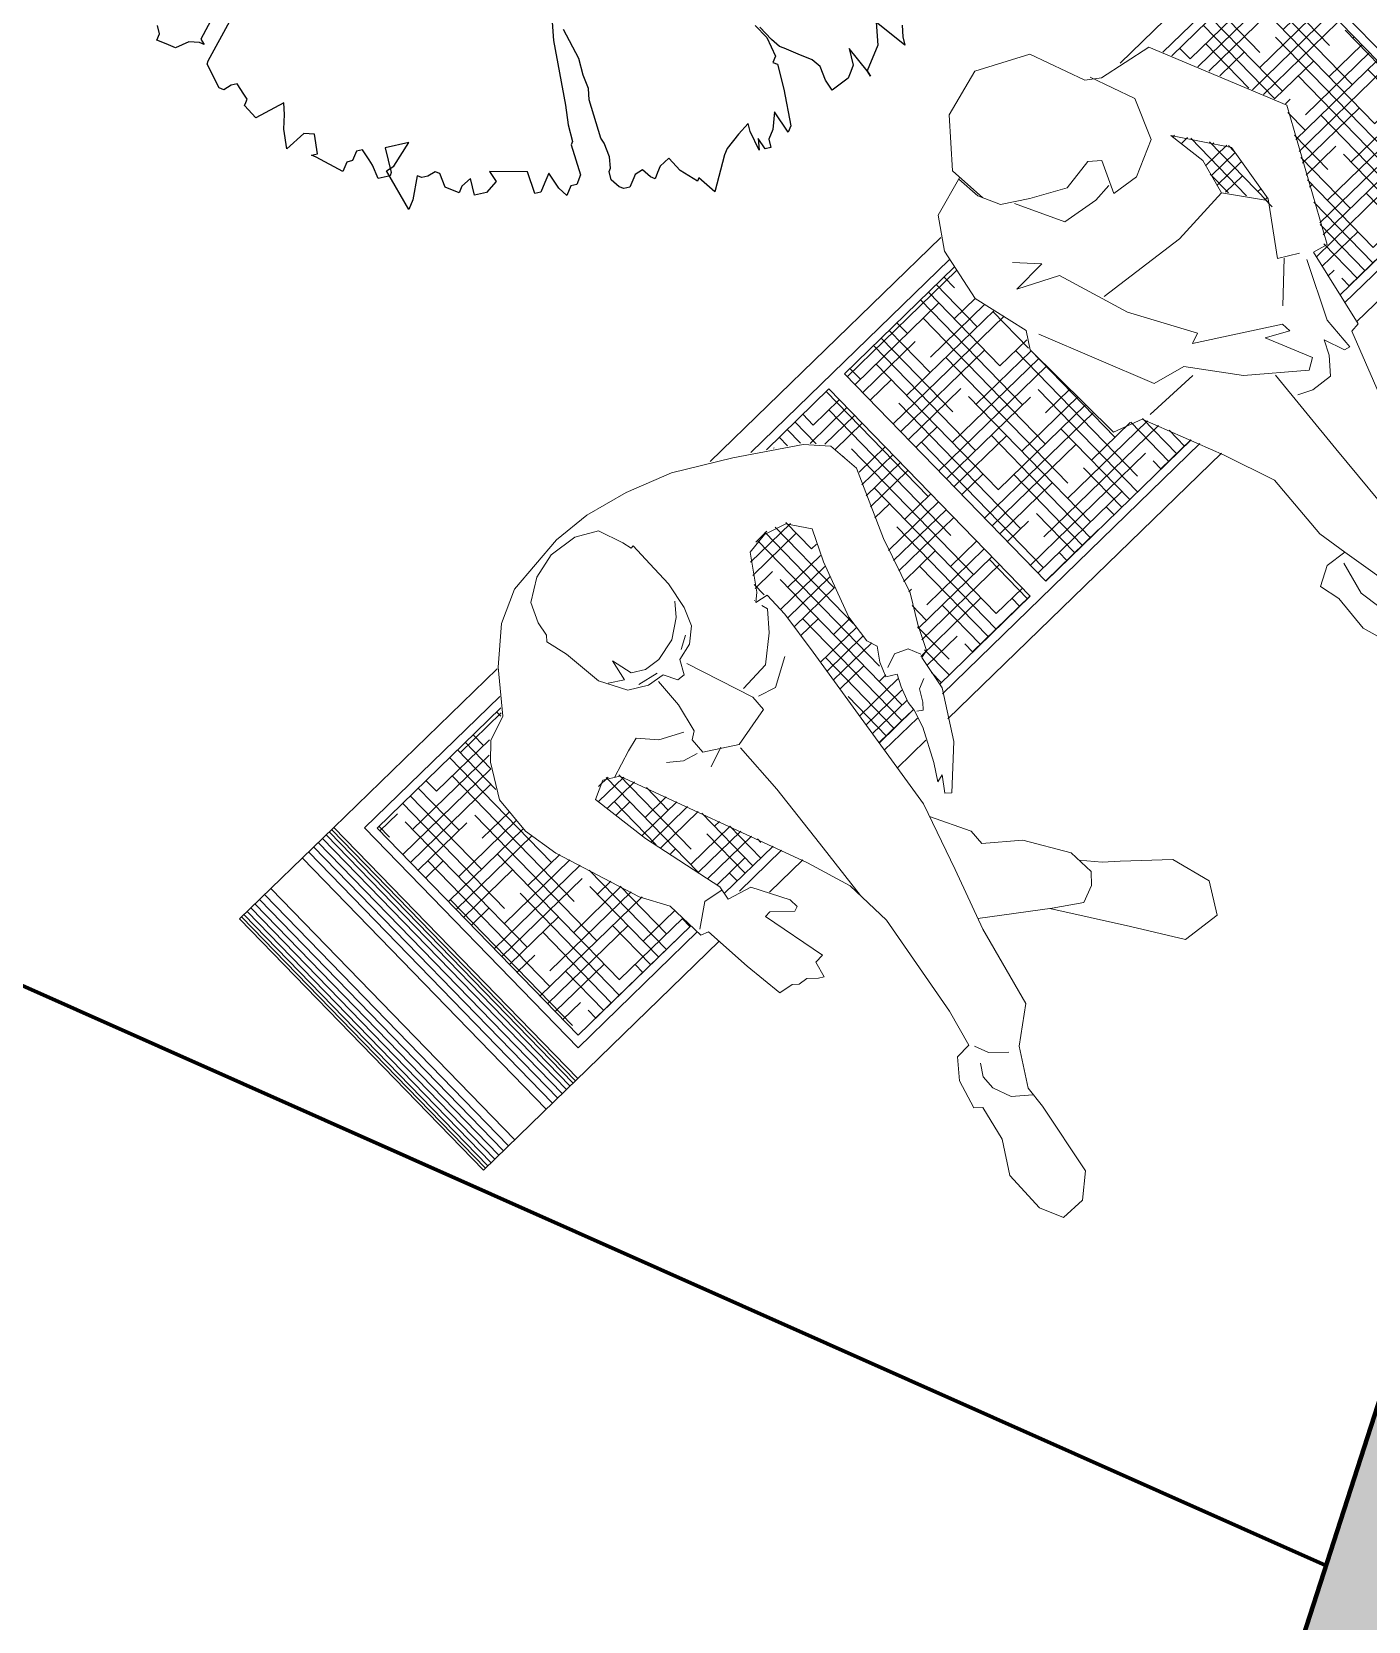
# Model space of a CAD drawing. Header units: millimetres. Extents: x 111 to 1506, y 14 to 566.
# Drawn here: x 239.437 to 241.737, y 165.472 to 168.206 of the extents above; entities that cross this region are included whole.
import ezdxf

# ---------------------------------------------------------------- set-up
doc = ezdxf.new("R2010")
doc.units = ezdxf.units.MM
doc.layers.add('fer', color=8, linetype='Continuous')
for name, color, linetype, lineweight in [('G', 254, 'Continuous', 5), ('mobiliario', 45, 'Continuous', 13), ('trazado', 253, 'Continuous', 5)]:
    doc.layers.add(name, color=color, linetype=linetype, lineweight=lineweight)
pattern_1 = [(360, (2.309277, 33.903915), (0.05, 0.0125), [0.2, -0.1]), (90, (2.309277, 33.903915), (-0.0125, -0.05), [0.2, -0.1])]

# ---------------------------------------------------------------- blocks, each defined once
blk = doc.blocks.new('persona 1')
at = {"layer": 'mobiliario', "color": 32, "lineweight": 9}
for p, q in [((768301.8256, 8993267.2761), (768301.9237, 8993267.285)), ((768301.9237, 8993267.285), (768301.983, 8993267.28)), ((768301.983, 8993267.28), (768302.0501, 8993267.263)), ((768301.7749, 8993267.2519), (768301.8256, 8993267.2761)), ((768301.8293, 8993267.2442), (768301.8629, 8993267.2653)), ((768301.8629, 8993267.2653), (768301.902, 8993267.2743)), ((768301.902, 8993267.2743), (768301.9465, 8993267.2687)), ((768301.9465, 8993267.2687), (768301.9793, 8993267.2503)), ((768302.0501, 8993267.263), (768302.1202, 8993267.2363)), ((768301.7249, 8993267.208), (768301.7749, 8993267.2519)), ((768301.8158, 8993267.2141), (768301.8293, 8993267.2442)), ((768301.9793, 8993267.2503), (768301.9931, 8993267.2114)), ((768302.1202, 8993267.2363), (768302.2033, 8993267.1879)), ((768301.6781, 8993267.1494), (768301.7249, 8993267.208)), ((768301.8117, 8993267.1918), (768301.8158, 8993267.2141)), ((768301.9931, 8993267.2114), (768301.9962, 8993267.1968)), ((768301.8047, 8993267.1841), (768301.8117, 8993267.1918)), ((768301.8134, 8993267.1499), (768301.8047, 8993267.1841)), ((768301.9962, 8993267.1968), (768302.0011, 8993267.197)), ((768302.0011, 8993267.197), (768302.0001, 8993267.16)), ((768302.2033, 8993267.1879), (768302.2944, 8993267.1275)), ((768302.0001, 8993267.16), (768301.9994, 8993267.118)), ((768301.6155, 8993267.1124), (768301.6392, 8993267.1355)), ((768301.6392, 8993267.1355), (768301.6781, 8993267.1494)), ((768301.8202, 8993267.0866), (768301.8134, 8993267.1499)), ((768301.5856, 8993267.0619), (768301.6155, 8993267.1124)), ((768301.9994, 8993267.118), (768301.9912, 8993267.0758)), ((768302.2944, 8993267.1275), (768302.3227, 8993267.0966)), ((768301.8423, 8993267.0452), (768301.8202, 8993267.0866)), ((768301.8498, 8993267.0601), (768301.8567, 8993267.0937)), ((768301.8567, 8993267.0937), (768301.8643, 8993267.0607)), ((768301.9719, 8993267.0734), (768301.9877, 8993267.0927)), ((768302.3227, 8993267.0966), (768302.3273, 8993267.045)), ((768301.5807, 8993267.0001), (768301.5856, 8993267.0619)), ((768301.8284, 8993267.0738), (768301.8498, 8993267.0601)), ((768301.9436, 8993267.0535), (768301.9719, 8993267.0734)), ((768301.9912, 8993267.0758), (768301.98, 8993267.0483)), ((768302.1221, 8993267.0663), (768302.0872, 8993267.0156)), ((768302.1564, 8993267.0702), (768302.1221, 8993267.0663)), ((768302.1913, 8993267.0593), (768302.1564, 8993267.0702)), ((768301.87, 8993267.029), (768301.8423, 8993267.0452)), ((768301.8603, 8993267.04), (768301.8922, 8993267.0329)), ((768301.8643, 8993267.0607), (768301.8835, 8993267.049)), ((768301.8835, 8993267.049), (768301.9085, 8993267.0459)), ((768301.9085, 8993267.0459), (768301.9436, 8993267.0535)), ((768301.9438, 8993267.0333), (768301.9633, 8993267.0441)), ((768301.98, 8993267.0483), (768301.9586, 8993267.0301)), ((768302.2148, 8993267.0257), (768302.1913, 8993267.0593)), ((768302.3273, 8993267.045), (768302.2823, 8993266.9397)), ((768301.8971, 8993267.0249), (768301.87, 8993267.029)), ((768301.8851, 8993267.0222), (768301.882, 8993266.9753)), ((768301.908, 8993267.0035), (768301.8971, 8993267.0249)), ((768301.9318, 8993267.0237), (768301.9199, 8993267.0024)), ((768301.9586, 8993267.0301), (768301.9318, 8993267.0237)), ((768302.0872, 8993267.0156), (768302.0753, 8993267.0053)), ((768302.1921, 8993266.978), (768302.2148, 8993267.0257)), ((768301.5904, 8993266.9438), (768301.5807, 8993267.0001)), ((768301.9199, 8993267.0024), (768301.908, 8993267.0035)), ((768301.9711, 8993266.905), (768301.9347, 8993267.0119)), ((768302.0753, 8993267.0053), (768302.0952, 8993267.0012)), ((768302.081, 8993266.9858), (768302.0782, 8993266.9956)), ((768302.0952, 8993267.0012), (768302.0943, 8993266.9617)), ((768301.7196, 8993266.9737), (768301.6906, 8993266.9602)), ((768301.7423, 8993266.9598), (768301.7196, 8993266.9737)), ((768301.7351, 8993266.9642), (768301.7785, 8993266.9785)), ((768301.7785, 8993266.9785), (768301.8004, 8993266.9843)), ((768301.8004, 8993266.9843), (768301.8237, 8993266.9582)), ((768301.882, 8993266.9753), (768301.8715, 8993266.9305)), ((768302.0575, 8993266.9578), (768302.081, 8993266.9858)), ((768302.1612, 8993266.8905), (768302.1921, 8993266.978)), ((768301.6352, 8993266.8076), (768301.5904, 8993266.9438)), ((768301.6906, 8993266.9602), (768301.7043, 8993266.8646)), ((768301.8551, 8993266.6662), (768301.7423, 8993266.9598)), ((768301.8237, 8993266.9582), (768301.8589, 8993266.9399)), ((768302.0194, 8993266.9267), (768302.0575, 8993266.9578)), ((768302.0943, 8993266.9617), (768302.0849, 8993266.8899)), ((768301.8281, 8993266.9091), (768301.8077, 8993266.9255)), ((768301.8596, 8993266.9227), (768301.8581, 8993266.898)), ((768301.8715, 8993266.9305), (768301.8596, 8993266.9227)), ((768301.9703, 8993266.9247), (768302.0194, 8993266.9267)), ((768302.2823, 8993266.9397), (768302.2538, 8993266.8523)), ((768301.8505, 8993266.9026), (768301.8281, 8993266.9091)), ((768301.8581, 8993266.898), (768301.9061, 8993266.8679)), ((768301.9696, 8993266.8803), (768301.9711, 8993266.905)), ((768301.9786, 8993266.9004), (768302.0061, 8993266.8916)), ((768302.0061, 8993266.8916), (768302.0494, 8993266.9155)), ((768301.8833, 8993266.8842), (768301.8517, 8993266.8731)), ((768301.9061, 8993266.8679), (768301.9696, 8993266.8803)), ((768302.0849, 8993266.8899), (768302.0446, 8993266.6074)), ((768302.1556, 8993266.8459), (768302.1612, 8993266.8905)), ((768301.7043, 8993266.8646), (768301.7343, 8993266.7328)), ((768301.8998, 8993266.7789), (768301.9038, 8993266.8628)), ((768302.1612, 8993266.8289), (768302.1556, 8993266.8459)), ((768302.2538, 8993266.8523), (768302.2285, 8993266.8094)), ((768302.1473, 8993266.8086), (768302.1612, 8993266.8289)), ((768301.6592, 8993266.7643), (768301.6352, 8993266.8076)), ((768302.1383, 8993266.7861), (768302.1473, 8993266.8086)), ((768302.1722, 8993266.8022), (768302.1503, 8993266.794)), ((768302.1922, 8993266.7932), (768302.1722, 8993266.8022)), ((768302.2285, 8993266.8094), (768302.2103, 8993266.7717)), ((768301.8893, 8993266.675), (768301.8998, 8993266.7789)), ((768302.1535, 8993266.7768), (768302.1383, 8993266.7861)), ((768302.1444, 8993266.7592), (768302.1535, 8993266.7768)), ((768302.2004, 8993266.7738), (768302.1922, 8993266.7932)), ((768302.2103, 8993266.7717), (768302.1981, 8993266.7688)), ((768301.6617, 8993266.7003), (768301.6592, 8993266.7643)), ((768302.1355, 8993266.7342), (768302.1444, 8993266.7592)), ((768302.1981, 8993266.7688), (768302.188, 8993266.7142)), ((768301.7023, 8993266.7328), (768301.6676, 8993266.7079)), ((768301.7333, 8993266.7272), (768301.7023, 8993266.7328)), ((768301.7343, 8993266.7328), (768301.7303, 8993266.7105)), ((768302.1337, 8993266.7194), (768302.1355, 8993266.7342)), ((768302.1518, 8993266.7192), (768302.1623, 8993266.7371)), ((768302.1623, 8993266.7371), (768302.1782, 8993266.744)), ((768301.6742, 8993266.6959), (768301.6617, 8993266.7003)), ((768301.7303, 8993266.7105), (768301.7676, 8993266.6996)), ((768301.7676, 8993266.6996), (768301.797, 8993266.6442)), ((768302.1249, 8993266.6919), (768302.1337, 8993266.7194)), ((768302.1357, 8993266.716), (768302.1434, 8993266.7101)), ((768302.1434, 8993266.7101), (768302.1518, 8993266.7192)), ((768302.188, 8993266.7142), (768302.1441, 8993266.6434)), ((768301.6799, 8993266.6172), (768301.6742, 8993266.6959)), ((768301.8786, 8993266.574), (768301.8893, 8993266.675)), ((768302.0999, 8993266.6416), (768302.1249, 8993266.6919)), ((768301.7621, 8993266.6526), (768301.7523, 8993266.6522)), ((768301.7523, 8993266.6522), (768301.7737, 8993266.5496)), ((768301.7903, 8993266.6266), (768301.7621, 8993266.6526)), ((768301.8777, 8993266.5957), (768301.8551, 8993266.6662)), ((768301.7975, 8993266.6294), (768301.7903, 8993266.6266)), ((768301.797, 8993266.6442), (768301.7975, 8993266.6294)), ((768302.0837, 8993266.6163), (768302.0999, 8993266.6416)), ((768302.1441, 8993266.6434), (768302.0872, 8993266.5894)), ((768301.6874, 8993266.5535), (768301.6799, 8993266.6172)), ((768302.0446, 8993266.6074), (768302.0095, 8993266.5024)), ((768302.0795, 8993266.5964), (768302.0958, 8993266.6193)), ((768302.0958, 8993266.6193), (768302.0837, 8993266.6163)), ((768301.8808, 8993266.5194), (768301.8777, 8993266.5957)), ((768302.0676, 8993266.527), (768302.0379, 8993266.5872)), ((768302.0872, 8993266.5894), (768302.0795, 8993266.5964)), ((768301.7097, 8993266.5495), (768301.6874, 8993266.5535)), ((768301.7174, 8993266.5424), (768301.7097, 8993266.5495)), ((768301.7322, 8993266.5405), (768301.7174, 8993266.5424)), ((768301.745, 8993266.5287), (768301.7322, 8993266.5405)), ((768301.7589, 8993266.549), (768301.7526, 8993266.5241)), ((768301.7737, 8993266.5496), (768301.7589, 8993266.549)), ((768301.7526, 8993266.5241), (768301.745, 8993266.5287)), ((768301.853, 8993266.3532), (768301.8808, 8993266.5194)), ((768302.0661, 8993266.5023), (768302.0676, 8993266.527)), ((768302.0095, 8993266.5024), (768301.9764, 8993266.4075)), ((768302.1145, 8993266.4623), (768302.0661, 8993266.5023)), ((768302.1541, 8993266.3974), (768302.1145, 8993266.4623)), ((768301.9823, 8993266.4245), (768302.0744, 8993266.3572)), ((768301.9764, 8993266.4075), (768301.9446, 8993266.2805)), ((768302.1557, 8993266.3556), (768302.1541, 8993266.3974)), ((768302.178, 8993266.354), (768302.1547, 8993266.3808)), ((768301.8381, 8993266.2959), (768301.853, 8993266.3532)), ((768302.0717, 8993266.3593), (768302.1406, 8993266.2535)), ((768302.0744, 8993266.3572), (768302.115, 8993266.3293)), ((768302.115, 8993266.3293), (768302.1416, 8993266.3402)), ((768302.1416, 8993266.3402), (768302.1557, 8993266.3556)), ((768302.1985, 8993266.336), (768302.178, 8993266.354)), ((768302.1985, 8993266.336), (768302.2579, 8993266.2819)), ((768301.79, 8993266.2669), (768301.8135, 8993266.2949)), ((768301.8135, 8993266.2949), (768301.8381, 8993266.2959)), ((768301.8516, 8993266.2669), (768301.8433, 8993266.2888)), ((768301.7771, 8993266.222), (768301.79, 8993266.2669)), ((768301.8204, 8993266.2459), (768301.832, 8993266.2637)), ((768301.8746, 8993266.2457), (768301.8516, 8993266.2669)), ((768301.9446, 8993266.2805), (768301.892, 8993266.2414)), ((768302.2579, 8993266.2819), (768302.2749, 8993266.2204)), ((768301.8189, 8993266.2237), (768301.8204, 8993266.2459)), ((768301.892, 8993266.2414), (768301.8573, 8993266.1858)), ((768302.1869, 8993266.1812), (768302.1406, 8993266.2535)), ((768301.7873, 8993266.2126), (768301.7771, 8993266.222)), ((768301.8299, 8993266.1946), (768301.8189, 8993266.2237)), ((768302.2749, 8993266.2204), (768302.2475, 8993266.1742)), ((768301.7748, 8993266.1579), (768301.7873, 8993266.2126)), ((768301.8554, 8993266.1734), (768301.8299, 8993266.1946)), ((768301.8573, 8993266.1858), (768301.8538, 8993266.1512)), ((768302.2475, 8993266.1742), (768302.1869, 8993266.1812)), ((768301.7447, 8993266.1098), (768301.7748, 8993266.1579)), ((768301.8538, 8993266.1512), (768301.8325, 8993266.0347)), ((768301.7425, 8993266.0432), (768301.7447, 8993266.1098)), ((768301.7587, 8993266.0069), (768301.7425, 8993266.0432)), ((768301.8325, 8993266.0347), (768301.7981, 8993266.006)), ((768301.7981, 8993266.006), (768301.7587, 8993266.0069))]:
    blk.add_line(p, q, dxfattribs=at)
blk = doc.blocks.new('persona 2')
at = {"layer": 'mobiliario', "color": 32, "lineweight": 9}
for p, q in [((768302.5569, 8993267.3259), (768302.6311, 8993267.3463)), ((768302.6311, 8993267.3463), (768302.7096, 8993267.3066)), ((768302.5011, 8993267.2614), (768302.5569, 8993267.3259)), ((768302.7096, 8993267.3066), (768302.7416, 8993267.2198)), ((768302.5056, 8993267.1996), (768302.5011, 8993267.2614)), ((768302.4385, 8993267.2281), (768302.5022, 8993267.2463)), ((768302.502, 8993267.207), (768302.4992, 8993267.2455)), ((768302.407, 8993267.182), (768302.4385, 8993267.2281)), ((768302.5181, 8993267.1734), (768302.502, 8993267.207)), ((768302.7416, 8993267.2198), (768302.7623, 8993267.2046)), ((768302.7508, 8993267.2174), (768302.7771, 8993267.1467)), ((768302.7623, 8993267.2046), (768302.8467, 8993267.188)), ((768302.8467, 8993267.188), (768302.9361, 8993266.9783)), ((768302.3905, 8993267.0977), (768302.407, 8993267.182)), ((768302.5562, 8993267.1489), (768302.5181, 8993267.1734)), ((768302.5342, 8993267.1595), (768302.5698, 8993267.0864)), ((768302.6081, 8993267.1209), (768302.5562, 8993267.1489)), ((768302.7771, 8993267.1467), (768302.7514, 8993267.0844)), ((768302.659, 8993267.1276), (768302.6081, 8993267.1209)), ((768302.653, 8993267.0652), (768302.6752, 8993267.1137)), ((768302.6752, 8993267.1137), (768302.659, 8993267.1276)), ((768302.4121, 8993267.0086), (768302.3905, 8993267.0977)), ((768302.4692, 8993267.0973), (768302.5002, 8993267.0648)), ((768302.5698, 8993267.0864), (768302.6264, 8993267.0769)), ((768302.5002, 8993267.0648), (768302.4459, 8993267.0639)), ((768302.4459, 8993267.0639), (768302.507, 8993267.0336)), ((768302.6264, 8993267.0769), (768302.6565, 8993267.0791)), ((768302.6958, 8993267.0592), (768302.653, 8993267.0652)), ((768302.7514, 8993267.0844), (768302.6958, 8993267.0592)), ((768302.7858, 8993267.0068), (768302.7768, 8993267.0681)), ((768302.7768, 8993267.0681), (768302.8308, 8993266.9904)), ((768302.507, 8993267.0336), (768302.5424, 8993266.9212)), ((768302.3958, 8993266.9832), (768302.4121, 8993267.0086)), ((768302.4957, 8993266.8151), (768302.4224, 8993266.9912)), ((768302.7716, 8993266.9514), (768302.7858, 8993267.0068)), ((768302.8308, 8993266.9904), (768302.8165, 8993266.8956)), ((768302.3996, 8993266.8051), (768302.3958, 8993266.9832)), ((768302.9361, 8993266.9783), (768302.8322, 8993266.7834)), ((768302.5333, 8993266.9629), (768302.6767, 8993266.946)), ((768302.6767, 8993266.946), (768302.7716, 8993266.9514)), ((768302.7716, 8993266.9514), (768302.8119, 8993266.8968)), ((768302.5424, 8993266.9212), (768302.5964, 8993266.8238)), ((768302.8165, 8993266.8956), (768302.763, 8993266.8207)), ((768302.5964, 8993266.8238), (768302.5801, 8993266.8181)), ((768302.763, 8993266.8207), (768302.793, 8993266.8032)), ((768302.4446, 8993266.7887), (768302.3996, 8993266.8051)), ((768302.5465, 8993266.8021), (768302.4957, 8993266.8151)), ((768302.6017, 8993266.729), (768302.5465, 8993266.8021)), ((768302.5801, 8993266.8181), (768302.699, 8993266.7436)), ((768302.771, 8993266.8138), (768302.7187, 8993266.7631)), ((768302.4961, 8993266.6624), (768302.4446, 8993266.7887)), ((768302.4585, 8993266.7852), (768302.5464, 8993266.7825)), ((768302.752, 8993266.7005), (768302.7941, 8993266.7882)), ((768302.8091, 8993266.7893), (768302.7819, 8993266.6634)), ((768302.8322, 8993266.7834), (768302.8091, 8993266.7893)), ((768302.7001, 8993266.7285), (768302.6654, 8993266.7472)), ((768302.6654, 8993266.7472), (768302.6964, 8993266.6754)), ((768302.679, 8993266.665), (768302.6017, 8993266.729)), ((768302.699, 8993266.7436), (768302.7001, 8993266.7285)), ((768302.7483, 8993266.6474), (768302.752, 8993266.7005)), ((768302.6374, 8993266.6953), (768302.6252, 8993266.5508)), ((768302.6964, 8993266.6754), (768302.679, 8993266.665)), ((768302.7171, 8993266.6602), (768302.7276, 8993266.6821)), ((768302.7276, 8993266.6821), (768302.7391, 8993266.6497)), ((768302.5247, 8993266.5814), (768302.4961, 8993266.6624)), ((768302.6407, 8993266.6502), (768302.6627, 8993266.6397)), ((768302.6962, 8993266.636), (768302.7171, 8993266.6602)), ((768302.7669, 8993266.6623), (768302.72, 8993266.5365)), ((768302.7819, 8993266.6634), (768302.7669, 8993266.6623)), ((768302.6627, 8993266.6397), (768302.6962, 8993266.636)), ((768302.7391, 8993266.6497), (768302.7483, 8993266.6474)), ((768302.5173, 8993266.475), (768302.5247, 8993266.5814)), ((768302.6252, 8993266.5508), (768302.6119, 8993266.3869)), ((768302.72, 8993266.5365), (768302.677, 8993266.4835)), ((768302.677, 8993266.4835), (768302.6235, 8993266.4086)), ((768302.5252, 8993266.4287), (768302.5173, 8993266.475)), ((768302.4619, 8993266.4167), (768302.4917, 8993266.4324)), ((768302.4917, 8993266.4324), (768302.5252, 8993266.4287)), ((768302.4695, 8993266.3839), (768302.4619, 8993266.4167)), ((768302.5124, 8993266.4172), (768302.4995, 8993266.3664)), ((768302.5252, 8993266.4287), (768302.5455, 8993266.3153)), ((768302.6235, 8993266.4086), (768302.6129, 8993266.3867)), ((768302.4646, 8993266.3261), (768302.4695, 8993266.3839)), ((768302.6129, 8993266.3867), (768302.616, 8993266.3023)), ((768302.4995, 8993266.3664), (768302.5107, 8993266.2947)), ((768302.4919, 8993266.2355), (768302.4646, 8993266.3261)), ((768302.5455, 8993266.3153), (768302.5188, 8993266.2877)), ((768302.5499, 8993266.2552), (768302.5455, 8993266.3153)), ((768302.5188, 8993266.2877), (768302.514, 8993266.2496)), ((768302.616, 8993266.3023), (768302.6275, 8993266.2698)), ((768302.6145, 8993266.219), (768302.6321, 8993266.2687)), ((768302.6275, 8993266.2698), (768302.6368, 8993266.244)), ((768302.514, 8993266.2496), (768302.4919, 8993266.2355)), ((768302.559, 8993266.2135), (768302.5499, 8993266.2552)), ((768302.6368, 8993266.244), (768302.6411, 8993266.2073)), ((768302.597, 8993266.189), (768302.6145, 8993266.219)), ((768302.5516, 8993266.1698), (768302.559, 8993266.2135)), ((768302.567, 8993266.2065), (768302.582, 8993266.188)), ((768302.6411, 8993266.2073), (768302.5956, 8993266.1254)), ((768302.5574, 8993266.1303), (768302.5516, 8993266.1698)), ((768302.582, 8993266.188), (768302.597, 8993266.189)), ((768302.5956, 8993266.1254), (768302.5574, 8993266.1303))]:
    blk.add_line(p, q, dxfattribs=at)
blk = doc.blocks.new('bloque1')
at = {"layer": 'mobiliario'}
h = blk.add_hatch(dxfattribs=at)
h.set_pattern_fill('HOUND', color=250, scale=0.2, style=0)
h.set_pattern_definition(pattern_1)
h.paths.add_polyline_path([(256.2525, 18.257), (256.2562, 18.3034), (256.2787, 18.3412), (256.2964, 18.3586), (256.3256, 18.369), (256.3306, 18.3753), (256.1335, 18.3753), (256.1335, 18.0453), (256.3128, 18.0453), (256.3114, 18.0802), (256.2935, 18.1127), (256.2598, 18.2148)])
h = blk.add_hatch(dxfattribs=at)
h.set_pattern_fill('HOUND', color=250, scale=0.2, style=0)
h.set_pattern_definition(pattern_1)
h.paths.add_polyline_path([(256.3738, 18.2268), (256.3567, 18.2372), (256.335, 18.2271), (256.3453, 18.1554), (256.3677, 18.0566), (256.3657, 18.0453), (256.4435, 18.0453)])
h.paths.add_polyline_path([(256.7111, 18.2405), (256.7281, 18.2763), (256.7105, 18.3014), (256.6843, 18.3096), (256.6586, 18.3067), (256.6324, 18.2687), (256.6235, 18.2609), (256.6384, 18.2578), (256.6378, 18.2282), (256.6307, 18.1744), (256.6123, 18.0453), (256.6669, 18.0453), (256.6673, 18.0465), (256.6687, 18.0576), (256.6753, 18.0764), (256.6821, 18.0896), (256.6708, 18.0965), (256.6775, 18.1134), (256.6879, 18.1286), (256.6837, 18.1414), (256.6879, 18.1748)])
h.paths.add_polyline_path([(256.853, 18.3753), (256.7535, 18.3753), (256.7878, 18.3526), (256.8091, 18.3294), (256.8125, 18.2907), (256.7788, 18.2118), (256.7574, 18.1462), (256.7384, 18.114), (256.7248, 18.0858), (256.7156, 18.0836), (256.7085, 18.0453), (256.853, 18.0453)])
h = blk.add_hatch(dxfattribs=at)
h.set_pattern_fill('HOUND', color=250, scale=0.2, style=0)
h.set_pattern_definition(pattern_1)
h.paths.add_polyline_path([(257.0489, 18.2496), (257.0611, 18.2686), (257.0449, 18.3354), (257.0527, 18.3753), (256.878, 18.3753), (256.878, 18.0453), (257.1093, 18.0453), (257.0855, 18.1037), (257.0517, 18.116)])
h.paths.add_polyline_path([(257.5635, 18.3753), (257.399, 18.3753), (257.4541, 18.2459), (257.3762, 18.0997), (257.3589, 18.1041), (257.3462, 18.0453), (257.5635, 18.0453)])
h = blk.add_hatch(dxfattribs=at)
h.set_pattern_fill('HOUND', color=250, scale=0.2, style=0)
h.set_pattern_definition(pattern_1)
h.paths.add_polyline_path([(257.3752, 18.2549), (257.3346, 18.3132), (257.3414, 18.2672), (257.3308, 18.2257), (257.361, 18.1848), (257.361, 18.179), (257.3644, 18.1839)])
at = {"layer": 'mobiliario', "color": 250}
for p, q in [((255.9485, 18.0103), (255.9485, 18.4103)), ((256.0985, 18.4103), (255.9485, 18.4103)), ((255.9518, 18.4103), (255.9518, 18.0103)), ((255.9556, 18.4103), (255.9556, 18.0103)), ((255.9607, 18.4103), (255.9607, 18.0103)), ((255.9665, 18.4103), (255.9665, 18.0103)), ((255.973, 18.4103), (255.973, 18.0103)), ((255.9804, 18.4103), (255.9804, 18.0103)), ((255.9884, 18.4103), (255.9884, 18.0103)), ((255.9985, 18.0103), (255.9985, 18.4103)), ((256.0485, 18.0103), (256.0485, 18.4103)), ((256.0585, 18.4103), (256.0585, 18.0103)), ((256.0666, 18.4103), (256.0666, 18.0103)), ((256.074, 18.4103), (256.074, 18.0103)), ((256.0805, 18.4103), (256.0805, 18.0103)), ((256.0863, 18.4103), (256.0863, 18.0103)), ((256.0913, 18.4103), (256.0913, 18.0103)), ((256.0952, 18.4103), (256.0952, 18.0103)), ((256.0985, 18.0103), (256.0985, 18.4103)), ((256.3586, 18.4103), (256.0985, 18.4103)), ((256.0985, 18.4103), (256.0985, 18.0103)), ((257.0653, 18.4103), (256.6981, 18.4103)), ((257.5985, 18.4103), (257.3507, 18.4103)), ((256.3386, 18.3853), (256.1235, 18.3853)), ((256.1235, 18.3853), (256.1235, 18.0353)), ((257.0547, 18.3853), (256.7385, 18.3853)), ((257.5735, 18.3853), (257.3947, 18.3853)), ((257.5735, 18.0353), (257.5735, 18.3853)), ((256.3306, 18.3753), (256.1335, 18.3753)), ((256.1335, 18.3753), (256.1335, 18.0453)), ((256.853, 18.3753), (256.7535, 18.3753)), ((256.853, 18.0453), (256.853, 18.3753)), ((257.0527, 18.3753), (256.878, 18.3753)), ((256.878, 18.0453), (256.878, 18.3753)), ((257.5635, 18.3753), (257.399, 18.3753)), ((257.5635, 18.0453), (257.5635, 18.3753)), ((256.1335, 18.0453), (256.3128, 18.0453)), ((256.3657, 18.0453), (256.4435, 18.0453)), ((256.6123, 18.0453), (256.6669, 18.0453)), ((256.7085, 18.0453), (256.853, 18.0453)), ((256.878, 18.0453), (257.1093, 18.0453)), ((257.3462, 18.0453), (257.5635, 18.0453)), ((256.1235, 18.0353), (256.3132, 18.0353)), ((256.3802, 18.0353), (256.4474, 18.0353)), ((256.6109, 18.0353), (256.6637, 18.0353)), ((256.7035, 18.0353), (257.1134, 18.0353)), ((257.344, 18.0353), (257.5735, 18.0353)), ((256.0985, 18.0103), (255.9485, 18.0103)), ((256.0952, 18.0103), (256.324, 18.0103)), ((256.404, 18.0103), (256.457, 18.0103)), ((256.6073, 18.0103), (256.653, 18.0103)), ((256.688, 18.0103), (257.1236, 18.0103)), ((257.3386, 18.0103), (257.5985, 18.0103))]:
    blk.add_line(p, q, dxfattribs=at)
at = {"layer": 'trazado'}
blk.add_line((257.361, 18.1848), (257.361, 18.1717), dxfattribs=at)
at = {"layer": 'mobiliario', "xscale": 0.75, "yscale": 0.75, "zscale": 0.75}
for name, p in [('persona 2', (-575969.748, -6744931.9903)), ('persona 1', (-575969.933, -6744931.9954))]:
    blk.add_blockref(name, p, dxfattribs=at)
blk = doc.blocks.new('A$C772F565F')
at = {"layer": 'mobiliario', "lineweight": 13, "xscale": 1.506646428533565, "yscale": 1.506646428533565, "zscale": 1.506646428533565}
blk.add_blockref('bloque1', (-385.6239, -26.38), dxfattribs=at)
blk = doc.blocks.new('tr')
at = {"layer": 'fer', "color": 97}
for p, q in [((1379.0683, 206.6654), (1379.0862, 206.6741)), ((1379.0683, 206.6654), (1379.0862, 206.6741)), ((1379.0981, 206.6827), (1379.0802, 206.6221)), ((1379.0981, 206.6827), (1379.0802, 206.6221)), ((1379.0862, 206.6741), (1379.0981, 206.6827)), ((1379.0862, 206.6741), (1379.0981, 206.6827)), ((1379.0802, 206.6221), (1379.1159, 206.6394)), ((1379.0802, 206.6221), (1379.1159, 206.6394)), ((1379.1159, 206.6394), (1379.1635, 206.6394)), ((1379.1159, 206.6394), (1379.1635, 206.6394)), ((1379.1635, 206.6394), (1379.1397, 206.5961)), ((1379.1635, 206.6394), (1379.1397, 206.5961)), ((1379.1695, 206.6481), (1379.1635, 206.6394)), ((1379.1635, 206.6394), (1379.1695, 206.6481)), ((1379.1695, 206.6481), (1379.1635, 206.6394)), ((1379.1635, 206.6394), (1379.1695, 206.6481)), ((1379.1397, 206.5961), (1379.1635, 206.6134)), ((1379.1397, 206.5961), (1379.1635, 206.6134)), ((1379.1635, 206.6134), (1379.1754, 206.6134)), ((1379.1635, 206.6134), (1379.1754, 206.6134)), ((1379.1754, 206.6134), (1379.1873, 206.6134)), ((1379.1754, 206.6134), (1379.1873, 206.6134)), ((1379.1873, 206.6134), (1379.2171, 206.5961)), ((1379.1873, 206.6134), (1379.2171, 206.5961)), ((1379.2111, 206.5874), (1379.2052, 206.5788)), ((1379.2111, 206.5874), (1379.2052, 206.5788)), ((1379.2171, 206.5961), (1379.2111, 206.5874)), ((1379.2171, 206.5961), (1379.2111, 206.5874)), ((1379.1873, 206.5614), (1379.1814, 206.5441)), ((1379.1873, 206.5614), (1379.1814, 206.5441)), ((1379.2052, 206.5788), (1379.1873, 206.5614)), ((1379.2052, 206.5788), (1379.1873, 206.5614)), ((1379.1814, 206.5441), (1379.1814, 206.5181)), ((1379.1814, 206.5441), (1379.1814, 206.5181)), ((1379.2468, 206.5181), (1379.3004, 206.5528)), ((1379.2468, 206.5181), (1379.3004, 206.5528)), ((1379.3123, 206.5528), (1379.2885, 206.5181)), ((1379.3123, 206.5528), (1379.2885, 206.5181)), ((1379.3004, 206.5528), (1379.3123, 206.5528)), ((1379.3004, 206.5528), (1379.3123, 206.5528)), ((1379.3123, 206.5528), (1379.3123, 206.5528)), ((1379.3123, 206.5528), (1379.3123, 206.5528)), ((1379.3361, 206.5268), (1379.348, 206.5354)), ((1379.3361, 206.5268), (1379.348, 206.5354)), ((1379.348, 206.5354), (1379.354, 206.5268)), ((1379.348, 206.5354), (1379.354, 206.5268)), ((1379.1814, 206.5181), (1379.1814, 206.4921)), ((1379.1814, 206.5181), (1379.1814, 206.4921)), ((1379.2111, 206.4921), (1379.2468, 206.5181)), ((1379.2111, 206.4921), (1379.2468, 206.5181)), ((1379.2468, 206.5181), (1379.2468, 206.5181)), ((1379.2468, 206.5181), (1379.2468, 206.5181)), ((1379.2885, 206.5181), (1379.3182, 206.5268)), ((1379.2885, 206.5181), (1379.3182, 206.5268)), ((1379.2885, 206.5181), (1379.2885, 206.5181)), ((1379.2885, 206.5181), (1379.2885, 206.5181)), ((1379.3182, 206.5268), (1379.3361, 206.5268)), ((1379.3182, 206.5268), (1379.3361, 206.5268)), ((1379.3599, 206.5181), (1379.3361, 206.4921)), ((1379.3599, 206.5181), (1379.3361, 206.4921)), ((1379.354, 206.5268), (1379.3421, 206.5094)), ((1379.354, 206.5268), (1379.3421, 206.5094)), ((1379.3421, 206.5094), (1379.3599, 206.5181)), ((1379.3421, 206.5094), (1379.3599, 206.5181)), ((1379.1754, 206.4574), (1379.1992, 206.4834)), ((1379.1814, 206.4834), (1379.1754, 206.4661)), ((1379.1754, 206.4574), (1379.1992, 206.4834)), ((1379.1814, 206.4834), (1379.1754, 206.4661)), ((1379.1814, 206.4921), (1379.1814, 206.4834)), ((1379.1814, 206.4921), (1379.1814, 206.4834)), ((1379.1992, 206.4834), (1379.2111, 206.4834)), ((1379.1992, 206.4834), (1379.2111, 206.4834)), ((1379.2111, 206.4834), (1379.2111, 206.4921)), ((1379.2111, 206.4834), (1379.2111, 206.4921)), ((1379.3361, 206.4921), (1379.3242, 206.4834)), ((1379.3361, 206.4921), (1379.3242, 206.4834)), ((1379.3242, 206.4834), (1379.348, 206.4748)), ((1379.3242, 206.4834), (1379.348, 206.4748)), ((1379.348, 206.4748), (1379.3778, 206.4661)), ((1379.348, 206.4748), (1379.3778, 206.4661)), ((1379.3897, 206.4661), (1379.4551, 206.4748)), ((1379.3897, 206.4661), (1379.4551, 206.4748)), ((1379.4551, 206.4748), (1379.4432, 206.4401)), ((1379.4551, 206.4748), (1379.4432, 206.4401)), ((1379.4551, 206.4748), (1379.4551, 206.4748)), ((1379.4551, 206.4748), (1379.4551, 206.4748)), ((1379.1754, 206.4661), (1379.1635, 206.4401)), ((1379.1754, 206.4661), (1379.1635, 206.4401)), ((1379.1635, 206.4314), (1379.1754, 206.4574)), ((1379.1635, 206.4314), (1379.1754, 206.4574)), ((1379.1754, 206.4661), (1379.1754, 206.4661)), ((1379.1754, 206.4661), (1379.1754, 206.4661)), ((1379.3778, 206.4661), (1379.3897, 206.4661)), ((1379.3778, 206.4661), (1379.3897, 206.4661)), ((1379.4492, 206.4401), (1379.4432, 206.4054)), ((1379.4432, 206.4401), (1379.4492, 206.4401)), ((1379.4492, 206.4401), (1379.4432, 206.4054)), ((1379.4432, 206.4401), (1379.4492, 206.4401)), ((1379.4432, 206.4054), (1379.4313, 206.3794)), ((1379.4432, 206.4054), (1379.4313, 206.3794)), ((1379.4432, 206.4054), (1379.4432, 206.4054)), ((1379.4432, 206.4054), (1379.4432, 206.4054)), ((1379.4313, 206.3794), (1379.4492, 206.3708)), ((1379.4313, 206.3794), (1379.4313, 206.3794)), ((1379.4313, 206.3794), (1379.4492, 206.3708)), ((1379.4313, 206.3794), (1379.4313, 206.3794)), ((1379.4492, 206.3708), (1379.4611, 206.3708)), ((1379.4492, 206.3708), (1379.4611, 206.3708)), ((1379.4611, 206.3708), (1379.473, 206.3708)), ((1379.4611, 206.3708), (1379.473, 206.3708)), ((1379.473, 206.3708), (1379.473, 206.3621)), ((1379.473, 206.3708), (1379.473, 206.3621)), ((1379.473, 206.3621), (1379.467, 206.3448)), ((1379.473, 206.3621), (1379.467, 206.3448)), ((1379.467, 206.3448), (1379.4789, 206.3361)), ((1379.467, 206.3448), (1379.467, 206.3448)), ((1379.467, 206.3448), (1379.4789, 206.3361)), ((1379.467, 206.3448), (1379.467, 206.3448)), ((1379.4789, 206.3361), (1379.4849, 206.3361)), ((1379.4789, 206.3361), (1379.4849, 206.3361)), ((1379.4849, 206.3361), (1379.5027, 206.3361)), ((1379.4849, 206.3361), (1379.5027, 206.3361)), ((1379.5027, 206.3361), (1379.5087, 206.3274)), ((1379.5027, 206.3361), (1379.5087, 206.3274)), ((1379.5087, 206.3188), (1379.5027, 206.3014)), ((1379.5087, 206.3188), (1379.5027, 206.3014)), ((1379.5087, 206.3274), (1379.5087, 206.3188)), ((1379.5087, 206.3274), (1379.5087, 206.3188)), ((1379.467, 206.2841), (1379.4492, 206.2668)), ((1379.467, 206.2841), (1379.4492, 206.2668)), ((1379.4849, 206.2928), (1379.467, 206.2841)), ((1379.4849, 206.2928), (1379.467, 206.2841)), ((1379.4908, 206.2928), (1379.4849, 206.2928)), ((1379.4908, 206.2928), (1379.4849, 206.2928)), ((1379.5027, 206.3014), (1379.4908, 206.2928)), ((1379.5027, 206.3014), (1379.4908, 206.2928)), ((1379.4432, 206.2581), (1379.3897, 206.2148)), ((1379.4432, 206.2581), (1379.3897, 206.2148)), ((1379.4492, 206.2668), (1379.4432, 206.2581)), ((1379.4492, 206.2668), (1379.4432, 206.2581)), ((1379.473, 206.2148), (1379.5146, 206.2495)), ((1379.473, 206.2148), (1379.5146, 206.2495)), ((1379.5146, 206.2495), (1379.5325, 206.2495)), ((1379.5146, 206.2495), (1379.5325, 206.2495)), ((1379.5325, 206.2495), (1379.5384, 206.2408)), ((1379.5325, 206.2495), (1379.5384, 206.2408)), ((1379.5384, 206.2408), (1379.5563, 206.2408)), ((1379.5384, 206.2408), (1379.5563, 206.2408)), ((1379.5563, 206.2408), (1379.5503, 206.2235)), ((1379.5563, 206.2408), (1379.5503, 206.2235)), ((1379.3718, 206.2061), (1379.354, 206.1888)), ((1379.3718, 206.2061), (1379.354, 206.1888)), ((1379.3897, 206.2148), (1379.3718, 206.2061)), ((1379.3897, 206.2148), (1379.3718, 206.2061)), ((1379.4432, 206.1975), (1379.467, 206.2148)), ((1379.4432, 206.1975), (1379.467, 206.2148)), ((1379.467, 206.2148), (1379.473, 206.2148)), ((1379.467, 206.2148), (1379.473, 206.2148)), ((1379.5503, 206.2235), (1379.5325, 206.1975)), ((1379.5503, 206.2235), (1379.5325, 206.1975)), ((1379.3182, 206.1195), (1379.4135, 206.1801)), ((1379.3182, 206.1195), (1379.4135, 206.1801)), ((1379.354, 206.1888), (1379.3302, 206.1715)), ((1379.354, 206.1888), (1379.3302, 206.1715)), ((1379.4135, 206.1801), (1379.4432, 206.1975)), ((1379.4135, 206.1801), (1379.4432, 206.1975)), ((1379.5325, 206.1975), (1379.5503, 206.1975)), ((1379.5325, 206.1975), (1379.5503, 206.1975)), ((1379.5741, 206.1888), (1379.5444, 206.1628)), ((1379.5741, 206.1888), (1379.5444, 206.1628)), ((1379.5503, 206.1975), (1379.5682, 206.1975)), ((1379.5503, 206.1975), (1379.5682, 206.1975)), ((1379.5682, 206.1975), (1379.5741, 206.1888)), ((1379.5682, 206.1975), (1379.5741, 206.1888)), ((1379.3302, 206.1715), (1379.2944, 206.1281)), ((1379.3302, 206.1715), (1379.2944, 206.1281)), ((1379.5444, 206.1628), (1379.5682, 206.1021)), ((1379.5444, 206.1628), (1379.5682, 206.1021)), ((1379.2825, 206.1021), (1379.3182, 206.1195)), ((1379.2825, 206.1021), (1379.3182, 206.1195)), ((1379.5741, 206.1108), (1379.5801, 206.1195)), ((1379.5741, 206.1108), (1379.5801, 206.1195)), ((1379.5801, 206.1195), (1379.6039, 206.1108)), ((1379.5801, 206.1195), (1379.6039, 206.1108)), ((1379.5682, 206.1021), (1379.5741, 206.1108)), ((1379.5682, 206.1021), (1379.5741, 206.1108)), ((1379.6158, 206.0935), (1379.592, 206.0761)), ((1379.6158, 206.0935), (1379.592, 206.0761)), ((1379.6039, 206.1108), (1379.6158, 206.0935)), ((1379.6039, 206.1108), (1379.6158, 206.0935)), ((1379.592, 206.0761), (1379.6099, 206.0675)), ((1379.592, 206.0761), (1379.6099, 206.0675)), ((1379.6099, 206.0675), (1379.6218, 206.0675)), ((1379.6099, 206.0675), (1379.6218, 206.0675)), ((1379.6218, 206.0675), (1379.6218, 206.0415)), ((1379.6218, 206.0675), (1379.6218, 206.0415)), ((1379.6218, 206.0415), (1379.6039, 206.0241)), ((1379.6218, 206.0415), (1379.6039, 206.0241)), ((1379.6039, 206.0241), (1379.6039, 206.0155)), ((1379.6039, 206.0241), (1379.6039, 206.0155)), ((1379.6039, 206.0155), (1379.6158, 206.0068)), ((1379.6039, 206.0155), (1379.6158, 206.0068)), ((1379.6158, 206.0068), (1379.6218, 205.9981)), ((1379.6158, 206.0068), (1379.6218, 205.9981)), ((1379.6218, 205.9895), (1379.6634, 205.9981)), ((1379.6218, 205.9981), (1379.6218, 205.9895)), ((1379.6218, 205.9895), (1379.6634, 205.9981)), ((1379.6218, 205.9981), (1379.6218, 205.9895)), ((1379.6813, 205.9981), (1379.6337, 205.9375)), ((1379.6813, 205.9981), (1379.6337, 205.9375)), ((1379.6634, 205.9981), (1379.6813, 205.9981)), ((1379.6634, 205.9981), (1379.6813, 205.9981)), ((1379.5741, 205.9548), (1379.598, 205.9202)), ((1379.6218, 205.9462), (1379.5741, 205.9548)), ((1379.5741, 205.9548), (1379.598, 205.9202)), ((1379.6218, 205.9462), (1379.5741, 205.9548)), ((1379.598, 205.9202), (1379.6337, 205.9462)), ((1379.598, 205.9202), (1379.6337, 205.9462)), ((1379.6337, 205.9375), (1379.6218, 205.9462)), ((1379.6337, 205.9375), (1379.6218, 205.9462)), ((1379.6337, 205.9462), (1379.6396, 205.9462)), ((1379.6337, 205.9462), (1379.6396, 205.9462)), ((1379.6515, 205.9288), (1379.6337, 205.9115)), ((1379.6515, 205.9288), (1379.6337, 205.9115)), ((1379.6396, 205.9462), (1379.6515, 205.9288)), ((1379.6396, 205.9462), (1379.6515, 205.9288)), ((1379.6277, 205.9028), (1379.6158, 205.8855)), ((1379.6277, 205.9028), (1379.6158, 205.8855)), ((1379.6337, 205.9115), (1379.6277, 205.9028)), ((1379.6337, 205.9115), (1379.6277, 205.9028)), ((1379.6337, 205.9115), (1379.6337, 205.9115)), ((1379.6337, 205.9115), (1379.6337, 205.9115)), ((1379.6158, 205.8855), (1379.6218, 205.8768)), ((1379.6158, 205.8855), (1379.6218, 205.8768)), ((1379.6218, 205.8768), (1379.6396, 205.8768)), ((1379.6218, 205.8768), (1379.6396, 205.8768)), ((1379.6396, 205.8768), (1379.6456, 205.8682)), ((1379.6396, 205.8768), (1379.6456, 205.8682)), ((1379.6456, 205.8682), (1379.6634, 205.8682)), ((1379.6456, 205.8682), (1379.6456, 205.8682)), ((1379.6456, 205.8682), (1379.6634, 205.8682)), ((1379.6456, 205.8682), (1379.6456, 205.8682)), ((1379.6634, 205.8682), (1379.6575, 205.8162)), ((1379.6634, 205.8682), (1379.6575, 205.8162)), ((1379.6515, 205.8162), (1379.6218, 205.7988)), ((1379.6515, 205.8162), (1379.6218, 205.7988)), ((1379.6218, 205.7988), (1379.6277, 205.7815)), ((1379.6218, 205.7988), (1379.6277, 205.7815)), ((1379.6575, 205.8075), (1379.6515, 205.8162)), ((1379.6575, 205.8075), (1379.6515, 205.8162)), ((1379.6575, 205.8162), (1379.6575, 205.8075)), ((1379.6575, 205.8162), (1379.6575, 205.8075)), ((1379.6277, 205.7815), (1379.6634, 205.7642)), ((1379.6277, 205.7815), (1379.6634, 205.7642)), ((1379.6634, 205.7642), (1379.6337, 205.7468)), ((1379.6634, 205.7642), (1379.6337, 205.7468)), ((1379.6634, 205.7642), (1379.6634, 205.7642)), ((1379.6634, 205.7642), (1379.6634, 205.7642)), ((1379.6099, 205.7382), (1379.592, 205.7295)), ((1379.6099, 205.7382), (1379.592, 205.7295)), ((1379.6337, 205.7468), (1379.6099, 205.7382)), ((1379.6337, 205.7468), (1379.6099, 205.7382)), ((1379.592, 205.7295), (1379.6337, 205.6948)), ((1379.592, 205.7295), (1379.6337, 205.6948)), ((1379.6337, 205.6948), (1379.6218, 205.6688)), ((1379.6337, 205.6948), (1379.6218, 205.6688)), ((1379.6337, 205.6948), (1379.6337, 205.6948)), ((1379.6337, 205.6948), (1379.6337, 205.6948)), ((1379.6039, 205.6602), (1379.592, 205.6429)), ((1379.6039, 205.6602), (1379.592, 205.6429)), ((1379.6099, 205.6688), (1379.6039, 205.6602)), ((1379.6099, 205.6688), (1379.6039, 205.6602)), ((1379.6158, 205.6688), (1379.6099, 205.6688)), ((1379.6158, 205.6688), (1379.6099, 205.6688)), ((1379.6218, 205.6688), (1379.6158, 205.6688)), ((1379.6218, 205.6688), (1379.6158, 205.6688)), ((1379.592, 205.6429), (1379.598, 205.6342)), ((1379.592, 205.6429), (1379.598, 205.6342)), ((1379.598, 205.6342), (1379.6099, 205.6255)), ((1379.598, 205.6342), (1379.6099, 205.6255)), ((1379.6099, 205.6169), (1379.5801, 205.5822)), ((1379.6099, 205.6169), (1379.5801, 205.5822)), ((1379.6099, 205.6255), (1379.6099, 205.6169)), ((1379.6099, 205.6255), (1379.6099, 205.6169)), ((1379.5741, 205.5822), (1379.4968, 205.5909)), ((1379.5741, 205.5822), (1379.4968, 205.5909)), ((1379.5801, 205.5822), (1379.5741, 205.5822)), ((1379.5801, 205.5822), (1379.5741, 205.5822)), ((1379.4611, 205.5649), (1379.5444, 205.5562)), ((1379.4611, 205.5649), (1379.5444, 205.5562)), ((1379.5444, 205.5562), (1379.5503, 205.5649)), ((1379.5444, 205.5562), (1379.5503, 205.5649)), ((1379.5503, 205.5649), (1379.5503, 205.5562)), ((1379.5503, 205.5649), (1379.5503, 205.5562)), ((1379.5503, 205.5562), (1379.5563, 205.5389)), ((1379.5503, 205.5562), (1379.5563, 205.5389)), ((1379.5563, 205.5389), (1379.5741, 205.5215)), ((1379.5563, 205.5389), (1379.5741, 205.5215)), ((1379.5741, 205.5215), (1379.5741, 205.5042)), ((1379.5741, 205.5215), (1379.5741, 205.5042)), ((1379.5741, 205.5042), (1379.5741, 205.4869)), ((1379.5741, 205.5042), (1379.5741, 205.4869)), ((1379.5622, 205.4869), (1379.5503, 205.4782)), ((1379.5622, 205.4869), (1379.5503, 205.4782)), ((1379.5741, 205.4869), (1379.5622, 205.4869)), ((1379.5741, 205.4869), (1379.5622, 205.4869))]:
    blk.add_line(p, q, dxfattribs=at)

msp = doc.modelspace()

# ---------------------------------------------------------------- hatches: boundary and pattern name
at = {"layer": 'G', "lineweight": 100, "ltscale": 1000}
h = msp.add_hatch(dxfattribs=at)
h.set_pattern_fill('AR-HBONE', color=256, scale=0.046, angle=-22.08523, style=0)
h.set_pattern_definition([(22.914772, (797.12783, 1599.99595), (0.097837146, 0.241122153), [0.552, -0.184]), (112.914772, (797.29731, 1600.0676), (0.097837146, 0.241122153), [0.552, -0.184])])
h.paths.add_polyline_path([(237.31807, 152.1062), (249.30241, 189.22846), (251.13806, 188.40453), (239.25796, 151.60517)])

# ---------------------------------------------------------------- linework, layer by layer
at = {"lineweight": 211, "ltscale": 1000}
msp.add_line((242.86317, 169.28249), (237.31807, 152.1062), dxfattribs=at)
at = {"lineweight": 100, "ltscale": 1000}
msp.add_line((241.66387, 165.5676), (238.45967, 166.99298), dxfattribs=at)
for points in [[(234.19023, 178.15348), (242.86317, 169.28249), (237.31807, 152.1062), (223.75942, 155.60806), (234.19023, 178.15348)], [(242.86317, 169.28249), (237.31807, 152.1062)], [(237.31807, 152.1062), (242.86317, 169.28249)]]:
    msp.add_lwpolyline(points, dxfattribs=at)

# ---------------------------------------------------------------- block references
at = {"lineweight": 100, "rotation": 247.9147716791316}
msp.add_blockref('tr', (567.94286, 1523.80075), dxfattribs=at)
at = {"layer": 'mobiliario', "lineweight": 13, "rotation": 44.16897034465374}
msp.add_blockref('A$C772F565F', (240.74064, 165.70628), dxfattribs=at)

doc.saveas('drawing.dxf')
